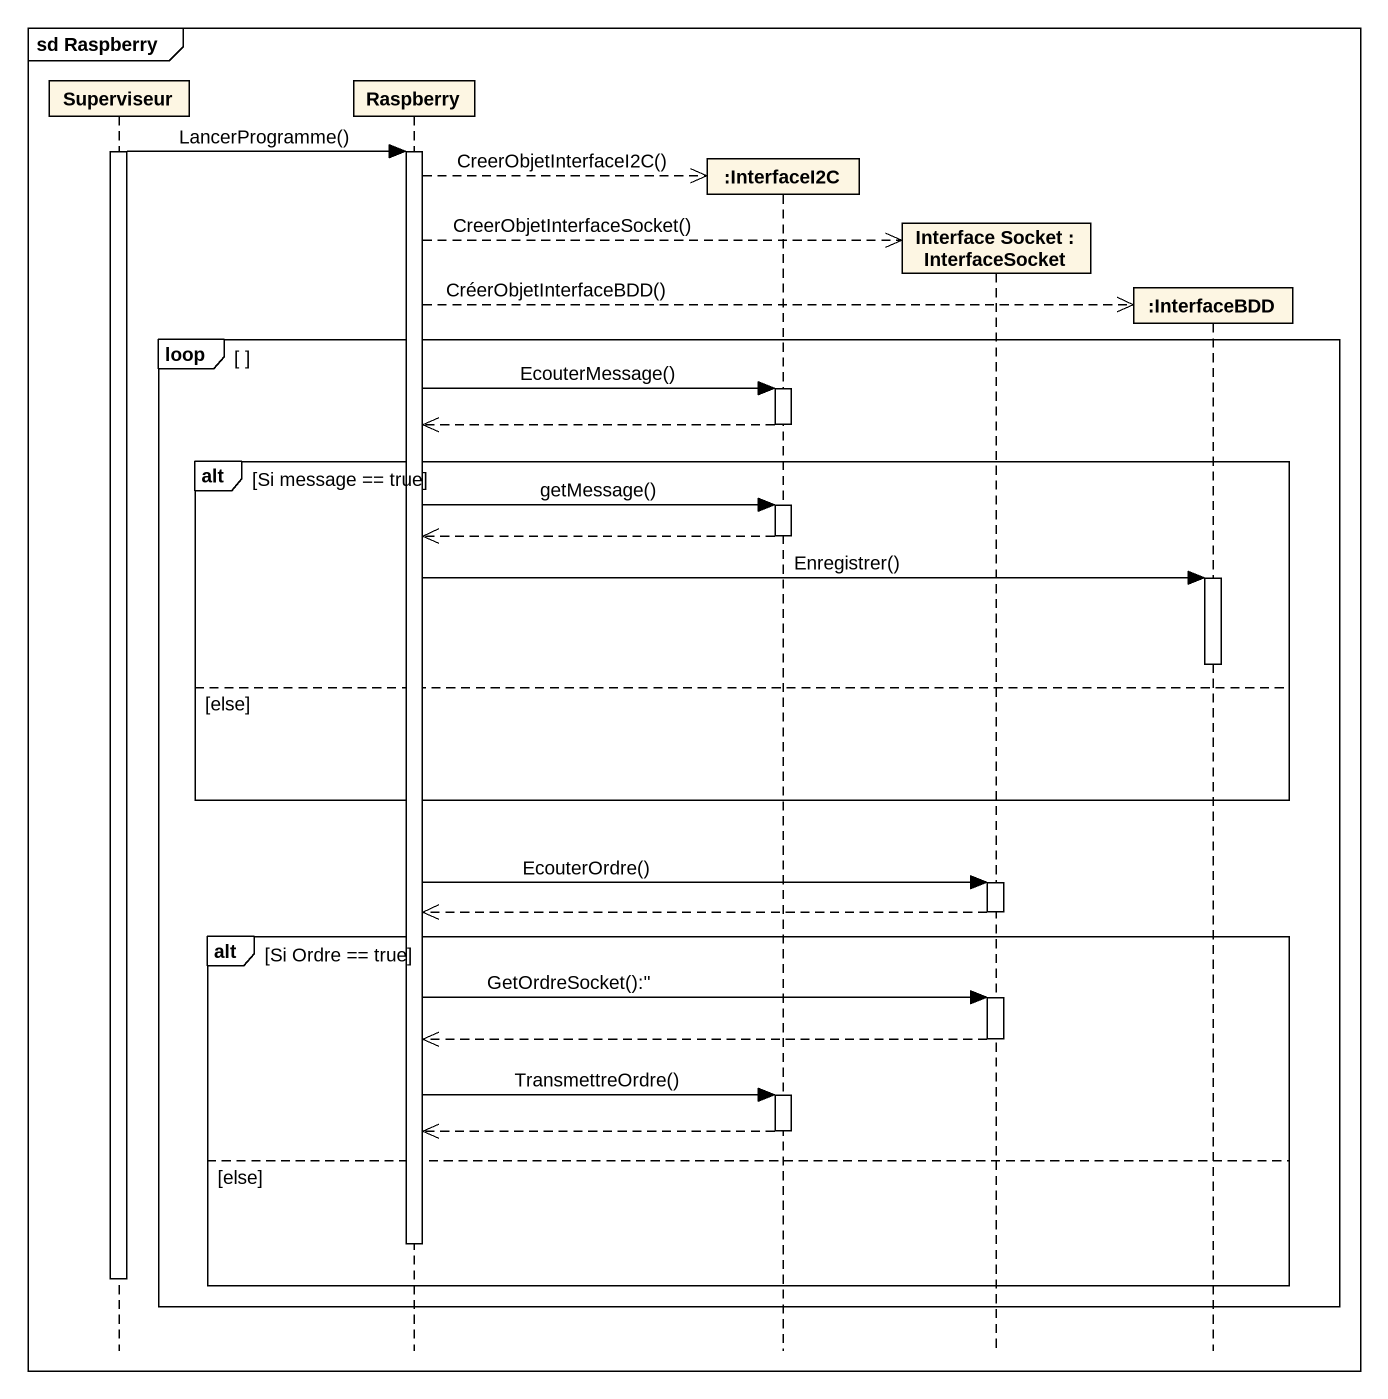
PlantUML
@startuml
mainframe sd Raspberry
hide footbox
participant Superviseur
participant Raspberry
participant ":InterfaceI2C" as InterfaceI2C
participant "Interface Socket : InterfaceSocket" as Interface_Socket
participant ":InterfaceBDD" as InterfaceBDD

activate Superviseur
Superviseur -> Raspberry : LancerProgramme()
activate Raspberry
Raspberry -->> InterfaceI2C ** : CreerObjetInterfaceI2C()
Raspberry -->> Interface_Socket ** : CreerObjetInterfaceSocket()
Raspberry -->> InterfaceBDD ** : CréerObjetInterfaceBDD()
loop
  Raspberry -> InterfaceI2C : EcouterMessage()
  activate InterfaceI2C
  InterfaceI2C -->> Raspberry
  deactivate InterfaceI2C
  alt Si message == true
    Raspberry -> InterfaceI2C : getMessage()
    activate InterfaceI2C
    InterfaceI2C -->> Raspberry
    deactivate InterfaceI2C
    Raspberry -> InterfaceBDD : Enregistrer()
    activate InterfaceBDD
    deactivate InterfaceBDD
  else else
  end
  Raspberry -> Interface_Socket : EcouterOrdre()
  activate Interface_Socket
  Interface_Socket -->> Raspberry
  deactivate Interface_Socket
  alt Si Ordre == true
    Raspberry -> Interface_Socket : GetOrdreSocket():''
    activate Interface_Socket
    Interface_Socket -->> Raspberry
    deactivate Interface_Socket
    Raspberry -> InterfaceI2C : TransmettreOrdre()
    activate InterfaceI2C
    InterfaceI2C -->> Raspberry
    deactivate InterfaceI2C
  else else
    deactivate Raspberry
    deactivate Superviseur
  end
end
@enduml
